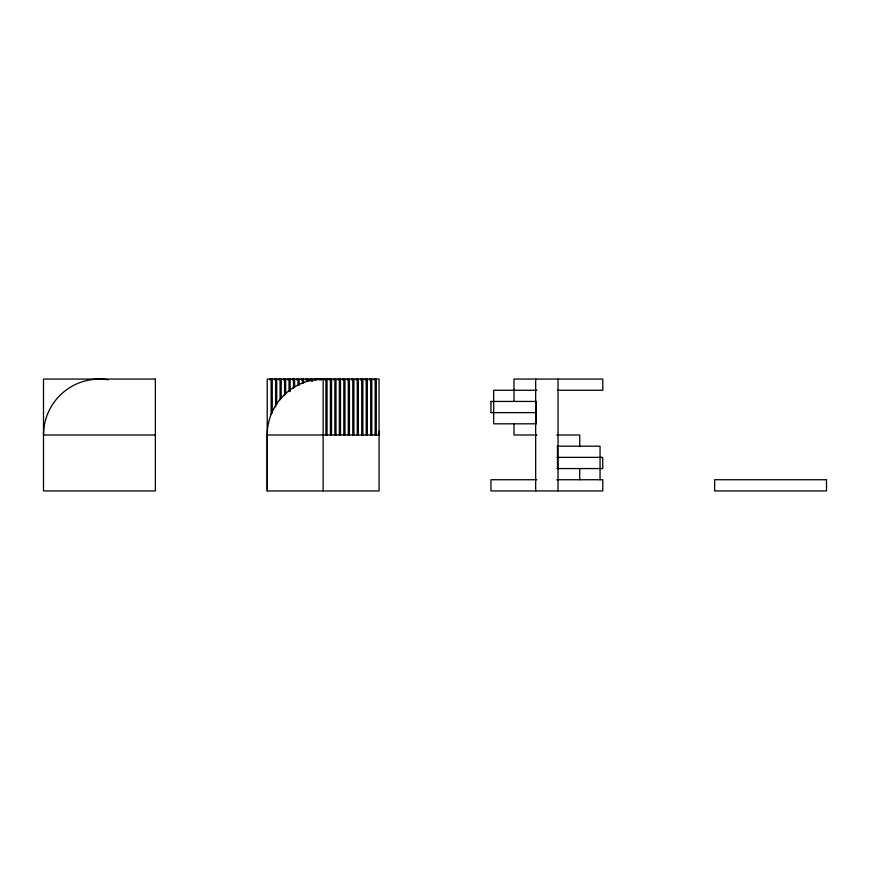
<?xml version="1.0" encoding="UTF-8"?>
<svg xmlns="http://www.w3.org/2000/svg" width="870" height="870" viewBox="0 0 870 870"><rect width="100%" height="100%" fill="white"/><g stroke="black" fill="none" stroke-linecap="round" stroke-linejoin="round"><path stroke-width="1.3" d="M267.21 490.93L267.21 379.07L379.07 379.07L379.07 490.93L267.21 490.93L267.21 435A55.93 55.93 0 0 1 332.035 379.788M378.918 435L379.07 435A55.93 55.93 0 0 0 378.939 431.226M536.866 390.26L493.671 390.26L493.671 423.81L536.333 423.81L536.214 401.44L490.984 401.44M557.507 390.26L602.79 390.26L602.79 379.07L513.985 379.07L513.985 401.44M490.984 412.63L536.214 412.63M155.36 435L43.5 435A55.93 55.93 0 0 1 108.326 379.788M379.07 435L267.373 435M536.866 435L513.985 435L513.985 423.81M556.843 435L579.735 435L579.735 446.19M557.148 446.19L600.05 446.19L600.05 479.74M557.148 457.37L602.725 457.37L602.79 468.56L557.148 468.56M536.746 479.74L490.93 479.74L490.93 490.93L602.79 490.93L602.79 479.74L556.843 479.74M579.735 468.56L579.735 479.74M558.04 379.07L558.04 490.93M557.496 446.19L557.496 468.56M535.67 379.07L535.67 490.93M490.93 401.44L490.93 412.63M376.275 379.07L376.275 435M375.155 379.07L375.155 435M374.035 379.07L374.035 380.005M371.805 379.07L371.805 435M370.685 379.07L370.685 435M369.565 379.07L369.565 380.005M367.325 379.07L367.325 435M366.205 379.07L366.205 435M365.085 379.07L365.085 380.005M362.855 379.07L362.855 435M361.735 379.07L361.735 435M360.615 379.07L360.615 380.005M358.375 379.07L358.375 435M357.255 379.07L357.255 435M356.145 379.07L356.145 380.005M353.905 379.07L353.905 435M352.785 379.07L352.785 435M351.665 379.07L351.665 380.005M349.425 379.07L349.425 435M348.315 379.07L348.315 435M347.195 379.07L347.195 380.005M344.955 379.07L344.955 435M343.835 379.07L343.835 435M342.715 379.07L342.715 380.005M340.485 379.07L340.485 435M339.365 379.07L339.365 435M338.245 379.07L338.245 380.005M336.005 379.07L336.005 435M334.885 379.07L334.885 435M333.765 379.07L333.765 380.005M331.535 379.07L331.535 435M330.415 379.07L330.415 435M329.295 379.07L329.295 380.005M327.055 379.07L327.055 435M325.935 379.07L325.935 435M324.825 379.07L324.825 380.005M323.14 379.07L323.14 490.93M321.465 379.07L321.465 380.005M320.345 379.07L320.345 380.005M319.225 379.07L319.225 380.005M316.995 379.07L316.995 380.005M315.875 379.07L315.875 380.005M314.755 379.07L314.755 380.005M312.515 379.07L312.515 381.234M311.395 379.07L311.395 381.234M310.275 379.07L310.275 380.005M308.045 379.07L308.045 381.234M306.925 379.07L306.925 381.234M305.805 379.07L305.805 380.005M303.565 379.07L303.565 382.996M302.445 379.07L302.445 382.996M301.335 379.07L301.335 380.005M299.095 379.07L299.095 385.323M297.975 379.07L297.975 385.323M296.855 379.07L296.855 380.005M294.615 379.07L294.615 387.237M293.505 379.07L293.505 388.183M292.385 379.07L292.385 380.005M290.145 379.07L290.145 391.576M289.025 379.07L289.025 391.576M287.905 379.07L287.905 380.005M285.675 379.07L285.675 394.164M284.555 379.07L284.555 395.448M283.435 379.07L283.435 380.005M281.195 379.07L281.195 398.678M280.075 379.07L280.075 399.743M278.955 379.07L278.955 380.005M276.725 379.07L276.725 404.398M275.605 379.07L275.605 406.855M274.485 379.07L274.485 380.005M272.245 379.07L272.245 413.141M271.125 379.07L271.125 414.414M270.015 379.07L270.015 380.005M155.36 379.07L43.5 379.07L43.5 490.93L155.36 490.93L155.36 379.07M826.5 479.74L714.64 479.74L714.64 490.93L826.5 490.93L826.5 479.74"/></g></svg>
